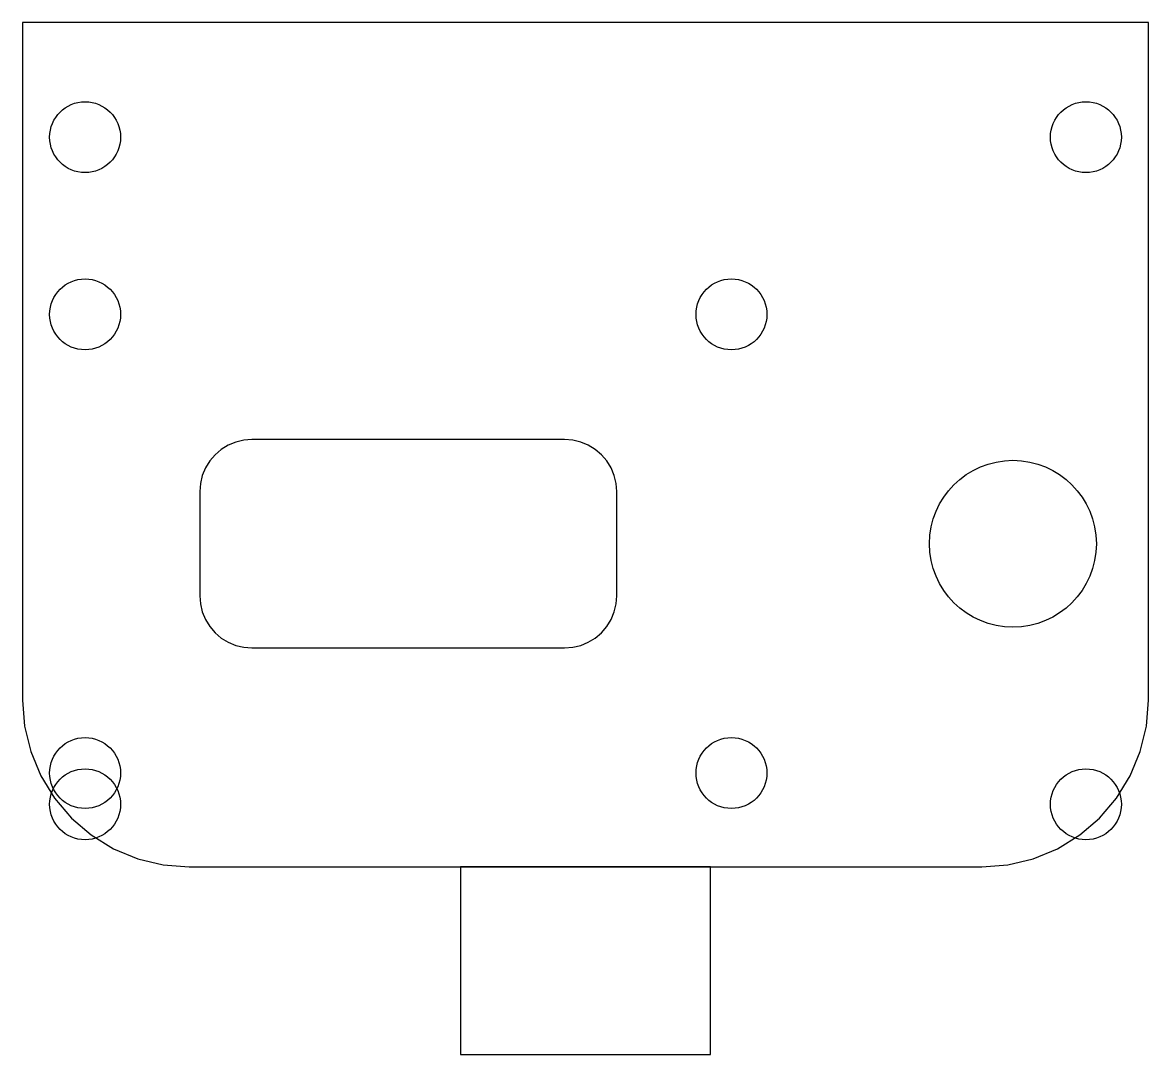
# Model space of a CAD drawing. Header units: metres. Extents: x 3 to 57, y -6 to 43.5.
import ezdxf

# ---------------------------------------------------------------- set-up
doc = ezdxf.new("R2010")
doc.units = ezdxf.units.M

msp = doc.modelspace()

# ---------------------------------------------------------------- linework, layer by layer
at = {"layer": 'CUT'}
for points in [[(49, 3), (50.251, 3.098), (51.472, 3.392), (52.632, 3.872), (53.702, 4.528), (54.657, 5.343), (55.472, 6.298), (56.128, 7.368), (56.608, 8.528), (56.902, 9.749), (57, 11), (57, 43.5), (3, 43.5), (3, 11), (3.098, 9.749), (3.392, 8.528), (3.872, 7.368), (4.528, 6.298), (5.343, 5.343), (6.298, 4.528), (7.368, 3.872), (8.528, 3.392), (9.749, 3.098), (11, 3)], [(29, 13.5), (29.391, 13.531), (29.773, 13.622), (30.135, 13.772), (30.469, 13.977), (30.768, 14.232), (31.023, 14.531), (31.228, 14.865), (31.378, 15.227), (31.469, 15.609), (31.5, 16), (31.5, 21), (31.469, 21.391), (31.378, 21.773), (31.228, 22.135), (31.023, 22.469), (30.768, 22.768), (30.469, 23.023), (30.135, 23.228), (29.773, 23.378), (29.391, 23.469), (29, 23.5), (14, 23.5), (13.609, 23.469), (13.227, 23.378), (12.865, 23.228), (12.531, 23.023), (12.232, 22.768), (11.977, 22.469), (11.772, 22.135), (11.622, 21.773), (11.531, 21.391), (11.5, 21), (11.5, 16), (11.531, 15.609), (11.622, 15.227), (11.772, 14.865), (11.977, 14.531), (12.232, 14.232), (12.531, 13.977), (12.865, 13.772), (13.227, 13.622), (13.609, 13.531), (14, 13.5)], [(24, -6), (36, -6), (36, 3), (24, 3)]]:
    msp.add_lwpolyline(points, close=True, dxfattribs=at)
for centre, radius in [((6, 38), 1.7), ((54, 38), 1.7), ((6, 29.5), 1.7), ((37, 29.5), 1.7), ((50.5, 18.5), 4), ((6, 7.5), 1.7), ((37, 7.5), 1.7), ((6, 6), 1.7), ((54, 6), 1.7)]:
    msp.add_circle(centre, radius, dxfattribs=at)

doc.saveas('drawing.dxf')
